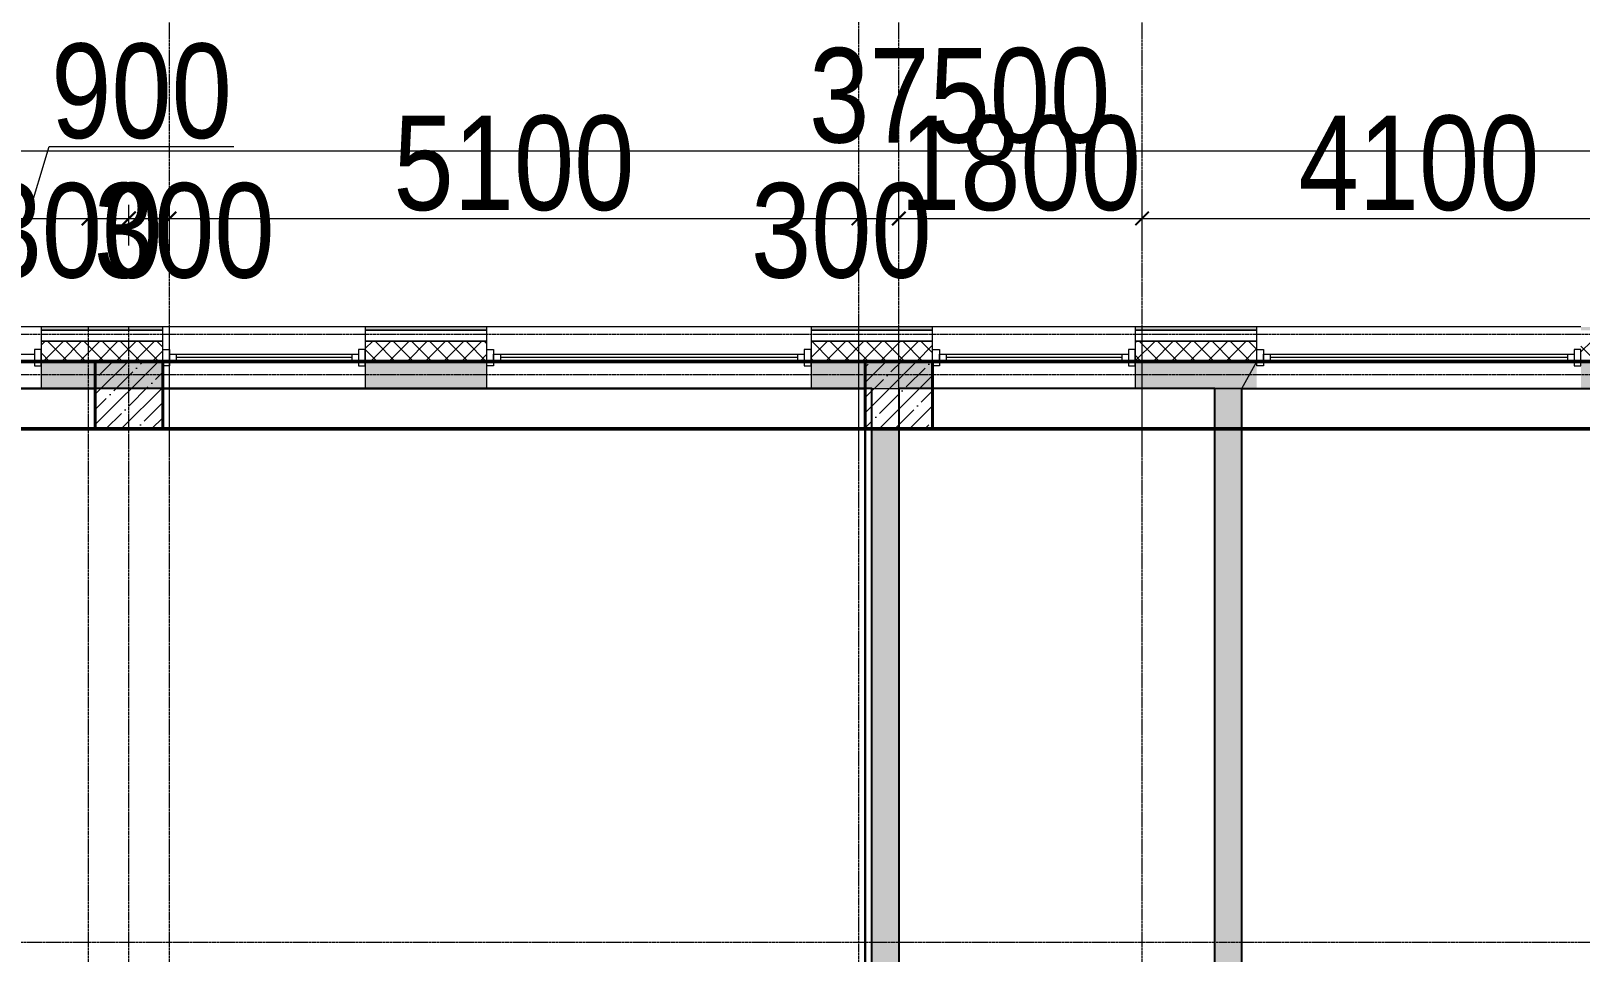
# Model space of a CAD drawing. Header units: millimetres. Extents: x -231292 to 573618, y -153144 to 564035.
# Drawn here: x 20758 to 32233, y -66124 to -59300 of the extents above; entities that cross this region are included whole.
import ezdxf

# ---------------------------------------------------------------- set-up
doc = ezdxf.new("R2010")
doc.units = ezdxf.units.MM
doc.linetypes.add('CENTER2', pattern=[28.575, 19.05, -3.175, 3.175, -3.175])
doc.linetypes.add('HIDDEN2', pattern=[4.7625, 3.175, -1.5875])
doc.layers.get('0').update_dxf_attribs({"color": 250})
doc.layers.get('Defpoints').update_dxf_attribs({"color": 250})
for name, color, linetype, lineweight in [('A-Wall_Материал_Газоблок_Контур', 250, 'Continuous', 0), ('АР_Колонны', 250, 'Continuous', 35), ('АР_Окна', 250, 'Continuous', 5), ('АР_Стены ЖБ', 250, 'Continuous', 35), ('АР_Стены ПЕНОблок', 250, 'Continuous', 20), ('АР_Тонкая', 250, 'Continuous', 5), ('АР_Утеплитель', 250, 'Continuous', 0), ('АР_Штриховка', 250, 'Continuous', 0), ('РД_Оси_100', 250, 'Continuous', 0), ('РД_Оси_размер', 250, 'Continuous', 0), ('Штриховка', 7, 'Continuous', 30)]:
    doc.layers.add(name, color=color, linetype=linetype, lineweight=lineweight)
doc.layers.add('КР_Балки-0.5', color=60, linetype='Continuous', lineweight=50, plot=False)
doc.styles.add('style1', font='ARIALN.TTF')
doc.dimstyles.new('Dim100_ареал', dxfattribs={"dimscale": 100, "dimtxt": 2.5, "dimasz": 1, "dimexe": 1, "dimexo": 1, "dimgap": 0.5, "dimtad": 1, "dimzin": 12, "dimdsep": 46, "dimtxsty": 'style1', "dimblk": 'ARCHTICK', "dimcen": 1, "dimdle": 1, "dimclrd": 256, "dimclre": 256, "dimaunit": 1, "dimadec": 0, "dimazin": 3, "dimtfac": 1, "dimtmove": 1, "dimatfit": 3, "dimldrblk": 'OPEN30', "dimfxl": 2, "dimfxlon": 1, "dimtolj": 1, "dimtzin": 0, "dimlwd": 9, "dimlwe": 9, "dimarcsym": 0})
pattern_1 = [(45, (8883.46, -162345.28), (-112.2532, 112.2532), []), (45, (8995.71, -162345.28), (-112.2532, 112.2532), [198.4375, -39.6875, 0, -39.6875])]

# ---------------------------------------------------------------- blocks, each defined once
blk = doc.blocks.new('_ArchTick')
at = {"color": 0, "linetype": 'ByBlock', "const_width": 0.15}
blk.add_lwpolyline([(-0.5, -0.5), (0.5, 0.5)], dxfattribs=at)
blk = doc.blocks.new('*D206')
at = {"layer": 'Defpoints', "color": 0, "transparency": 16777216}
for p in [(1233153, 224571), (1195653, 222571), (1233153, 222571)]:
    blk.add_point(p, dxfattribs=at)
at = {"layer": 'РД_Оси_размер', "lineweight": 9, "transparency": 16777216}
for p, q in [((1195553, 224571), (1233253, 224571)), ((1195653, 224371), (1195653, 224671)), ((1233153, 224371), (1233153, 224671))]:
    blk.add_line(p, q, dxfattribs=at)
at = {"layer": 'РД_Оси_размер', "lineweight": 9, "transparency": 16777216, "xscale": 100, "yscale": 100, "zscale": 100, "rotation": 180}
blk.add_blockref('_ArchTick', (1195653, 224571), dxfattribs=at)
at = {"layer": 'РД_Оси_размер', "lineweight": 9, "transparency": 16777216, "xscale": 100, "yscale": 100, "zscale": 100}
blk.add_blockref('_ArchTick', (1233153, 224571), dxfattribs=at)
at = {"layer": 'РД_Оси_размер', "color": 0, "transparency": 16777216, "insert": (1214403, 224978), "char_height": 700, "attachment_point": 5, "style": 'style1'}
blk.add_mtext('\\A1;37500', dxfattribs=at)
blk = doc.blocks.new('_Open30')
at = {"color": 0, "linetype": 'ByBlock', "lineweight": -2}
for p, q in [((-1, 0.27), (0, 0)), ((0, 0), (-1, -0.27)), ((0, 0), (-1, 0))]:
    blk.add_line(p, q, dxfattribs=at)
blk = doc.blocks.new('*D212')
at = {"layer": 'Defpoints', "color": 0, "transparency": 16777216}
for p in [(1207953, 224071), (1207053, 222571), (1207953, 222571)]:
    blk.add_point(p, dxfattribs=at)
at = {"layer": 'РД_Оси_размер', "lineweight": 9, "transparency": 16777216}
for p, q in [((1207503, 224071), (1207663, 224603)), ((1207663, 224603), (1209029, 224603)), ((1207053, 223871), (1207053, 224171)), ((1207953, 223871), (1207953, 224171)), ((1206953, 224071), (1208053, 224071))]:
    blk.add_line(p, q, dxfattribs=at)
at = {"layer": 'РД_Оси_размер', "lineweight": 9, "transparency": 16777216, "xscale": 100, "yscale": 100, "zscale": 100, "rotation": 180}
blk.add_blockref('_ArchTick', (1207053, 224071), dxfattribs=at)
at = {"layer": 'РД_Оси_размер', "lineweight": 9, "transparency": 16777216, "xscale": 100, "yscale": 100, "zscale": 100}
blk.add_blockref('_ArchTick', (1207953, 224071), dxfattribs=at)
at = {"layer": 'РД_Оси_размер', "color": 0, "transparency": 16777216, "insert": (1208346, 225011), "char_height": 700, "attachment_point": 5, "style": 'style1'}
blk.add_mtext('\\A1;900', dxfattribs=at)
blk = doc.blocks.new('*D213')
at = {"layer": 'Defpoints', "color": 0, "transparency": 16777216}
for p in [(1208253, 224071), (1207953, 222571), (1208253, 222571)]:
    blk.add_point(p, dxfattribs=at)
at = {"layer": 'РД_Оси_размер', "lineweight": 9, "transparency": 16777216}
for p, q in [((1207953, 223871), (1207953, 224171)), ((1208253, 223871), (1208253, 224171)), ((1207853, 224071), (1208353, 224071))]:
    blk.add_line(p, q, dxfattribs=at)
at = {"layer": 'РД_Оси_размер', "lineweight": 9, "transparency": 16777216, "xscale": 100, "yscale": 100, "zscale": 100, "rotation": 180}
blk.add_blockref('_ArchTick', (1207953, 224071), dxfattribs=at)
at = {"layer": 'РД_Оси_размер', "lineweight": 9, "transparency": 16777216, "xscale": 100, "yscale": 100, "zscale": 100}
blk.add_blockref('_ArchTick', (1208253, 224071), dxfattribs=at)
at = {"layer": 'РД_Оси_размер', "color": 0, "transparency": 16777216, "insert": (1207831, 223978), "char_height": 700, "attachment_point": 5, "style": 'style1'}
blk.add_mtext('\\A1;300', dxfattribs=at)
blk = doc.blocks.new('*D214')
at = {"layer": 'Defpoints', "color": 0, "transparency": 16777216}
for p in [(1208553, 224071), (1208253, 222571), (1208553, 222571)]:
    blk.add_point(p, dxfattribs=at)
at = {"layer": 'РД_Оси_размер', "lineweight": 9, "transparency": 16777216}
for p, q in [((1208253, 223871), (1208253, 224171)), ((1208553, 223871), (1208553, 224171)), ((1208153, 224071), (1208653, 224071))]:
    blk.add_line(p, q, dxfattribs=at)
at = {"layer": 'РД_Оси_размер', "lineweight": 9, "transparency": 16777216, "xscale": 100, "yscale": 100, "zscale": 100, "rotation": 180}
blk.add_blockref('_ArchTick', (1208253, 224071), dxfattribs=at)
at = {"layer": 'РД_Оси_размер', "lineweight": 9, "transparency": 16777216, "xscale": 100, "yscale": 100, "zscale": 100}
blk.add_blockref('_ArchTick', (1208553, 224071), dxfattribs=at)
at = {"layer": 'РД_Оси_размер', "color": 0, "transparency": 16777216, "insert": (1208662, 223978), "char_height": 700, "attachment_point": 5, "style": 'style1'}
blk.add_mtext('\\A1;300', dxfattribs=at)
blk = doc.blocks.new('*D215')
at = {"layer": 'Defpoints', "color": 0, "transparency": 16777216}
for p in [(1213653, 224071), (1208553, 222571), (1213653, 222571)]:
    blk.add_point(p, dxfattribs=at)
at = {"layer": 'РД_Оси_размер', "lineweight": 9, "transparency": 16777216}
for p, q in [((1208553, 223871), (1208553, 224171)), ((1213653, 223871), (1213653, 224171)), ((1208453, 224071), (1213753, 224071))]:
    blk.add_line(p, q, dxfattribs=at)
at = {"layer": 'РД_Оси_размер', "lineweight": 9, "transparency": 16777216, "xscale": 100, "yscale": 100, "zscale": 100, "rotation": 180}
blk.add_blockref('_ArchTick', (1208553, 224071), dxfattribs=at)
at = {"layer": 'РД_Оси_размер', "lineweight": 9, "transparency": 16777216, "xscale": 100, "yscale": 100, "zscale": 100}
blk.add_blockref('_ArchTick', (1213653, 224071), dxfattribs=at)
at = {"layer": 'РД_Оси_размер', "color": 0, "transparency": 16777216, "insert": (1211103, 224478), "char_height": 700, "attachment_point": 5, "style": 'style1'}
blk.add_mtext('\\A1;5100', dxfattribs=at)
blk = doc.blocks.new('*D216')
at = {"layer": 'Defpoints', "color": 0, "transparency": 16777216}
for p in [(1213953, 224071), (1213653, 222571), (1213953, 222571)]:
    blk.add_point(p, dxfattribs=at)
at = {"layer": 'РД_Оси_размер', "lineweight": 9, "transparency": 16777216}
for p, q in [((1213653, 223871), (1213653, 224171)), ((1213953, 223871), (1213953, 224171)), ((1213553, 224071), (1214053, 224071))]:
    blk.add_line(p, q, dxfattribs=at)
at = {"layer": 'РД_Оси_размер', "lineweight": 9, "transparency": 16777216, "xscale": 100, "yscale": 100, "zscale": 100, "rotation": 180}
blk.add_blockref('_ArchTick', (1213653, 224071), dxfattribs=at)
at = {"layer": 'РД_Оси_размер', "lineweight": 9, "transparency": 16777216, "xscale": 100, "yscale": 100, "zscale": 100}
blk.add_blockref('_ArchTick', (1213953, 224071), dxfattribs=at)
at = {"layer": 'РД_Оси_размер', "color": 0, "transparency": 16777216, "insert": (1213527, 223978), "char_height": 700, "attachment_point": 5, "style": 'style1'}
blk.add_mtext('\\A1;300', dxfattribs=at)
blk = doc.blocks.new('*D217')
at = {"layer": 'Defpoints', "color": 0, "transparency": 16777216}
for p in [(1215753, 224071), (1213953, 222571), (1215753, 222571)]:
    blk.add_point(p, dxfattribs=at)
at = {"layer": 'РД_Оси_размер', "lineweight": 9, "transparency": 16777216}
for p, q in [((1213953, 223871), (1213953, 224171)), ((1215753, 223871), (1215753, 224171)), ((1213853, 224071), (1215853, 224071))]:
    blk.add_line(p, q, dxfattribs=at)
at = {"layer": 'РД_Оси_размер', "lineweight": 9, "transparency": 16777216, "xscale": 100, "yscale": 100, "zscale": 100, "rotation": 180}
blk.add_blockref('_ArchTick', (1213953, 224071), dxfattribs=at)
at = {"layer": 'РД_Оси_размер', "lineweight": 9, "transparency": 16777216, "xscale": 100, "yscale": 100, "zscale": 100}
blk.add_blockref('_ArchTick', (1215753, 224071), dxfattribs=at)
at = {"layer": 'РД_Оси_размер', "color": 0, "transparency": 16777216, "insert": (1214853, 224478), "char_height": 700, "attachment_point": 5, "style": 'style1'}
blk.add_mtext('\\A1;1800', dxfattribs=at)
blk = doc.blocks.new('*D218')
at = {"layer": 'Defpoints', "color": 0, "transparency": 16777216}
for p in [(1219853, 224071), (1215753, 222571), (1219853, 222571)]:
    blk.add_point(p, dxfattribs=at)
at = {"layer": 'РД_Оси_размер', "lineweight": 9, "transparency": 16777216}
for p, q in [((1215753, 223871), (1215753, 224171)), ((1219853, 223871), (1219853, 224171)), ((1215653, 224071), (1219953, 224071))]:
    blk.add_line(p, q, dxfattribs=at)
at = {"layer": 'РД_Оси_размер', "lineweight": 9, "transparency": 16777216, "xscale": 100, "yscale": 100, "zscale": 100, "rotation": 180}
blk.add_blockref('_ArchTick', (1215753, 224071), dxfattribs=at)
at = {"layer": 'РД_Оси_размер', "lineweight": 9, "transparency": 16777216, "xscale": 100, "yscale": 100, "zscale": 100}
blk.add_blockref('_ArchTick', (1219853, 224071), dxfattribs=at)
at = {"layer": 'РД_Оси_размер', "color": 0, "transparency": 16777216, "insert": (1217803, 224478), "char_height": 700, "attachment_point": 5, "style": 'style1'}
blk.add_mtext('\\A1;4100', dxfattribs=at)
blk = doc.blocks.new('оси_рен')
at = {"layer": 'РД_Оси_100', "color": 251, "linetype": 'CENTER2', "true_color": 0x636466}
for p, q in [((1215752.916, 222320.175), (1215752.916, 227414.666)), ((1215752.916, 135558.25), (1215752.916, 223268.25)), ((1189697.958, 218713.25), (1241712.916, 218713.25))]:
    blk.add_line(p, q, dxfattribs=at)
for points in [[(1208552.916, 222320.175), (1208552.916, 227014.666), (1208873.083, 227415.344)], [(1213502.916, 227414.666), (1213652.916, 227014.666), (1213652.916, 222320.175)], [(1213952.916, 222320.175), (1213952.916, 227014.666), (1214102.916, 227414.666)], [(1241712.916, 223213.25), (1190197.958, 223213.25), (1189697.958, 223363.25)], [(1207952.916, 135558.25), (1207952.916, 223268.25)], [(1208252.916, 135558.25), (1208252.916, 223268.25)], [(1208552.916, 135558.25), (1208552.916, 223268.25)], [(1213652.916, 223268.25), (1213652.916, 135558.25)], [(1213952.916, 135558.25), (1213952.916, 223268.25)], [(1241712.916, 222913.25), (1190197.958, 222913.25), (1189697.958, 222763.25)]]:
    blk.add_lwpolyline(points, dxfattribs=at)
at = {"layer": 'РД_Оси_размер', "color": 251, "true_color": 0x636466}
for base, p1, p2, picture, middle in [((1233152.916, 224571.073), (1195652.916, 222571.073), (1233152.916, 222571.073), '*D206', (1214402.916, 224978.474)), ((1207952.916, 224071.073), (1207052.916, 222571.073), (1207952.916, 222571.073), '*D212', (1207712.636, 225010.875)), ((1213652.916, 224071.073), (1208552.916, 222571.073), (1213652.916, 222571.073), '*D215', (1211102.916, 224478.474)), ((1215752.916, 224071.073), (1213952.916, 222571.073), (1215752.916, 222571.073), '*D217', (1214852.916, 224478.474)), ((1219852.916, 224071.073), (1215752.916, 222571.073), (1219852.916, 222571.073), '*D218', (1217802.916, 224478.474))]:
    dim = blk.add_linear_dim(base=base, p1=p1, p2=p2, dimstyle='Dim100_ареал', override={"dimtxt": 7}, dxfattribs=at)
    dim.commit()
    dim.dimension.update_dxf_attribs({"geometry": picture, "text_midpoint": middle})
for base, p1, p2, picture, middle in [((1208252.916, 224071.073), (1207952.916, 222571.073), (1208252.916, 222571.073), '*D213', (1207831.484, 223571.073)), ((1208552.916, 224071.073), (1208252.916, 222571.073), (1208552.916, 222571.073), '*D214', (1208661.947, 223571.073)), ((1213952.916, 224071.073), (1213652.916, 222571.073), (1213952.916, 222571.073), '*D216', (1213527.43, 223571.073))]:
    dim = blk.add_linear_dim(base=base, p1=p1, p2=p2, dimstyle='Dim100_ареал', override={"dimtxt": 7}, dxfattribs=at)
    dim.commit()
    dim.dimension.update_dxf_attribs({"geometry": picture, "text_midpoint": middle, "dimtype": 160})

msp = doc.modelspace()

# ---------------------------------------------------------------- hatches: boundary and pattern name
at = {"layer": 'АР_Штриховка', "linetype": 'Continuous', "lineweight": 0, "true_color": 0x000000}
h = msp.add_hatch(dxfattribs=at)
h.set_pattern_fill('_U', color=18, style=0, pattern_type=0)
h.set_pattern_definition([(360, (8883.458, -162345.2828), (2e-14, 1), [])])
h.paths.add_polyline_path([(13183.458, -61490.283), (13183.458, -61515.283), (15433.458, -61515.283), (15433.458, -61490.283)], flags=0)
h.paths.add_polyline_path([(16533.458, -61490.283), (16533.458, -61515.283), (18433.458, -61515.283), (18433.458, -61490.283)], flags=0)
h.paths.add_polyline_path([(20833.458, -61490.283), (20833.458, -61515.283), (21733.458, -61515.283), (21733.458, -61490.283)], flags=0)
h.paths.add_polyline_path([(23233.458, -61490.283), (23233.458, -61515.283), (24133.458, -61515.283), (24133.458, -61490.283)], flags=0)
h.paths.add_polyline_path([(26533.458, -61490.283), (26533.458, -61515.283), (27433.458, -61515.283), (27433.458, -61490.283)], flags=0)
h.paths.add_polyline_path([(28933.458, -61490.283), (28933.458, -61515.283), (29833.458, -61515.283), (29833.458, -61490.283)], flags=0)
h.paths.add_polyline_path([(32233.458, -61490.283), (32233.458, -61515.283), (32783.458, -61515.283), (32783.458, -61490.283)], flags=0)
h = msp.add_hatch(dxfattribs=at)
h.set_pattern_fill('ANSI37', color=18, scale=30, style=0)
h.set_pattern_definition([(45, (8883.46, -162345.28), (-67.35192, 67.35192), []), (135, (8883.46, -162345.28), (-67.35192, -67.35192), [])])
h.paths.add_polyline_path([(13183.458, -61595.283), (13183.458, -61745.283), (15433.458, -61745.283), (15433.458, -61595.283)], flags=0)
h.paths.add_polyline_path([(16533.458, -61595.283), (16533.458, -61745.283), (18433.458, -61745.283), (18433.458, -61595.283)], flags=0)
h.paths.add_polyline_path([(20833.458, -61595.283), (20833.458, -61745.283), (21733.458, -61745.283), (21733.458, -61595.283)], flags=0)
h.paths.add_polyline_path([(23233.458, -61595.283), (23233.458, -61745.283), (24133.458, -61745.283), (24133.458, -61595.283)], flags=0)
h.paths.add_polyline_path([(26533.458, -61595.283), (26533.458, -61745.283), (27433.458, -61745.283), (27433.458, -61595.283)], flags=0)
h.paths.add_polyline_path([(28933.458, -61595.283), (28933.458, -61745.283), (29833.458, -61745.283), (29833.458, -61595.283)], flags=0)
h.paths.add_polyline_path([(32233.458, -61595.283), (32233.458, -61745.283), (32783.458, -61745.283), (32783.458, -61595.283)], flags=0)
h = msp.add_hatch(dxfattribs=at)
h.set_pattern_fill('AR-CONC', color=18, style=0)
h.set_pattern_definition([(50, (8883.46, -162345.28), (182.18467, -15.93909), [19.05, -209.55]), (355, (8883.46, -162345.28), (-35.24342, 191.05685), [15.24, -167.6406]), (100.45144, (8898.64, -162346.61), (146.94125, 175.11775), [16.19, -178.09024]), (46.1842, (8883.46, -162294.48), (271.07904, -42.04233), [28.575, -314.325]), (96.63556, (8906.05, -162297.99), (237.40413, 247.4261), [24.285, -267.1356]), (351.18415, (8883.46, -162294.48), (237.4041, 247.4261), [22.86, -251.4597]), (21, (8908.86, -162307.18), (151.6144, -102.2652), [19.05, -209.55]), (326, (8908.86, -162307.18), (61.80203, 184.18797), [15.24, -167.64]), (71.45144, (8921.5, -162315.7), (213.41642, 81.92277), [16.19, -178.08994]), (37.5, (8883.46, -162345.28), (3.088603, 84.55504), [0, -165.608, 0, -170.18, 0, -168.275]), (7.5, (8883.46, -162345.28), (66.81966, 100.180575), [0, -97.028, 0, -161.798, 0, -64.135]), (327.5, (8826.816, -162345.28), (135.590595, -5.728744), [0, -63.5, 0, -198.12, 0, -262.89]), (317.5, (8801.42, -162345.28), (148.12918, 25.42649), [0, -82.55, 0, -131.572, 0, -186.69])])
h.paths.add_polyline_path([(13183.458, -61745.283), (13183.458, -61945.283), (15433.458, -61945.283), (15433.458, -61745.283)], flags=0)
h.paths.add_polyline_path([(16533.458, -61745.283), (16533.458, -61945.283), (18433.458, -61945.283), (18433.458, -61745.283)], flags=0)
h.paths.add_polyline_path([(20833.458, -61745.283), (20833.458, -61945.283), (21733.458, -61945.283), (21733.458, -61745.283)], flags=0)
h.paths.add_polyline_path([(23233.458, -61745.283), (23233.458, -61945.283), (24133.458, -61945.283), (24133.458, -61745.283)], flags=0)
h.paths.add_polyline_path([(26533.458, -61745.283), (26533.458, -61945.283), (27433.458, -61945.283), (27433.458, -61745.283)], flags=0)
h.paths.add_polyline_path([(28933.458, -61745.283), (28933.458, -61945.283), (29833.458, -61945.283), (29833.458, -61745.283)], flags=0)
h.paths.add_polyline_path([(32233.458, -61745.283), (32233.458, -61945.283), (32783.458, -61945.283), (32783.458, -61745.283)], flags=0)
at = {"layer": 'АР_Штриховка', "linetype": 'Continuous', "lineweight": 5, "true_color": 0x000000}
h = msp.add_hatch(dxfattribs=at)
h.set_pattern_fill('ANSI35', color=18, scale=25, style=0)
h.set_pattern_definition(pattern_1)
h.paths.add_polyline_path([(21233.458, -62245.283), (21733.458, -62245.283), (21733.458, -61745.283), (21233.458, -61745.283)], flags=0)
h = msp.add_hatch(dxfattribs=at)
h.set_pattern_fill('ANSI35', color=18, scale=25, style=0)
h.set_pattern_definition(pattern_1)
h.paths.add_polyline_path([(26933.458, -62245.283), (27433.458, -62245.283), (27433.458, -61745.283), (26933.458, -61745.283)], flags=0)
at = {"layer": 'АР_Штриховка', "linetype": 'Continuous', "lineweight": 0, "true_color": 0x000000}
h = msp.add_hatch(dxfattribs=at)
h.set_pattern_fill('AR-CONC', color=18, angle=45, style=0)
h.set_pattern_definition([(95, (8883.46, -162345.28), (140.09465, 117.55338), [19.05, -209.55]), (40, (8883.46, -162345.28), (-160.01845, 110.17673), [15.24, -167.6406]), (145.45144, (8895.13, -162335.49), (-19.9238, 227.7301), [16.19, -178.09024]), (91.1842, (8847.54, -162309.36), (221.41024, 161.9534), [28.575, -314.325]), (141.63556, (8866, -162295.87), (-7.0866, 342.82676), [24.285, -267.1356]), (36.18415, (8847.54, -162309.36), (-7.0866, 342.8268), [22.86, -251.4597]), (66, (8874.48, -162300.38), (179.51998, 34.89515), [19.05, -209.55]), (11, (8874.48, -162300.38), (-86.53993, 173.9412), [15.24, -167.64]), (116.45145, (8889.44, -162297.47), (92.98005, 208.83634), [16.19, -178.08994]), (82.5, (8883.46, -162345.28), (-57.60547, 61.973414), [0, -165.608, 0, -170.18, 0, -168.275]), (52.5, (8883.46, -162345.28), (-23.58973, 118.087), [0, -97.028, 0, -161.798, 0, -64.135]), (12.5, (8843.406, -162385.335), (99.927863, 91.826196), [0, -63.5, 0, -198.12, 0, -262.89]), (2.5, (8825.45, -162403.3), (86.7639, 122.72239), [0, -82.55, 0, -131.572, 0, -186.69])])
h.paths.add_polyline_path([(29523.458, -71345.283), (29656.791, -71395.283), (29723.458, -71345.283), (29723.458, -61945.283), (29523.458, -61945.283)], flags=0)
h = msp.add_hatch(dxfattribs=at)
h.set_pattern_fill('AR-CONC', color=18, angle=-315, style=0)
h.set_pattern_definition([(95, (8883.46, -162345.28), (140.09465, 117.55338), [19.05, -209.55]), (40, (8883.46, -162345.28), (-160.01845, 110.17673), [15.24, -167.6406]), (145.45144, (8895.13, -162335.49), (-19.9238, 227.7301), [16.19, -178.09024]), (91.1842, (8847.54, -162309.36), (221.41024, 161.9534), [28.575, -314.325]), (141.63556, (8866, -162295.87), (-7.0866, 342.82676), [24.285, -267.1356]), (36.18415, (8847.54, -162309.36), (-7.0866, 342.8268), [22.86, -251.4597]), (66, (8874.48, -162300.38), (179.51998, 34.89515), [19.05, -209.55]), (11, (8874.48, -162300.38), (-86.53993, 173.9412), [15.24, -167.64]), (116.45144, (8889.44, -162297.47), (92.98005, 208.83634), [16.19, -178.08994]), (82.5, (8883.46, -162345.28), (-57.60547, 61.973414), [0, -165.608, 0, -170.18, 0, -168.275]), (52.5, (8883.46, -162345.28), (-23.58973, 118.087), [0, -97.028, 0, -161.798, 0, -64.135]), (12.5, (8843.406, -162385.335), (99.927863, 91.826196), [0, -63.5, 0, -198.12, 0, -262.89]), (2.5, (8825.45, -162403.3), (86.7639, 122.72239), [0, -82.55, 0, -131.572, 0, -186.69])])
h.paths.add_polyline_path([(27183.458, -62245.283), (26983.458, -62245.283), (26983.458, -71295.283), (27183.458, -71295.283)], flags=0)

# ---------------------------------------------------------------- linework, layer by layer
at = {"lineweight": -3}
msp.add_lwpolyline([(26983.449, -71295.303), (26983.47, -61945.303), (17983.47, -61945.283), (17983.458, -67345.283), (13183.458, -67345.272), (13183.448, -71345.272)], close=True, dxfattribs=at)
msp.add_lwpolyline([(27183.458, -71295.283), (29523.458, -71295.283), (29523.458, -61945.283), (27183.458, -61945.283)], close=True)
msp.add_lwpolyline([(32973.464, -64115.283), (32973.447, -71295.29), (29723.447, -71295.283), (29723.469, -61945.283), (32763.458, -61945.29)], dxfattribs=at)
at = {"layer": 'A-Wall_Материал_Газоблок_Контур', "color": 18, "linetype": 'Continuous', "lineweight": 0, "true_color": 0x000000}
for p, q in [((20833.458, -61490.283), (18433.458, -61490.283)), ((23233.458, -61490.283), (21733.458, -61490.283)), ((26533.458, -61490.283), (24133.458, -61490.283)), ((28933.458, -61490.283), (27433.458, -61490.283)), ((32233.458, -61490.283), (29833.458, -61490.283)), ((18433.458, -61945.283), (20833.458, -61945.283)), ((21733.458, -61945.283), (23233.458, -61945.283)), ((24133.458, -61945.283), (26533.458, -61945.283)), ((27433.458, -61945.283), (28933.458, -61945.283)), ((29723.469, -61945.283), (32233.458, -61945.289))]:
    msp.add_line(p, q, dxfattribs=at)
at = {"layer": 'АР_Колонны', "color": 18, "linetype": 'HIDDEN2', "lineweight": 25, "true_color": 0x000000}
for p, q in [((21233.458, -61745.283), (21733.458, -61745.283)), ((21233.458, -62245.283), (21233.458, -61745.283)), ((21733.458, -61745.283), (21733.458, -62245.283)), ((26933.458, -61745.283), (27433.458, -61745.283)), ((26933.458, -62245.283), (26933.458, -61745.283)), ((27433.458, -61745.283), (27433.458, -62245.283)), ((21733.458, -62245.283), (21233.458, -62245.283)), ((27433.458, -62245.283), (26933.458, -62245.283))]:
    msp.add_line(p, q, dxfattribs=at)
at = {"layer": 'АР_Колонны', "color": 18, "linetype": 'Continuous', "lineweight": 30, "true_color": 0x000000}
for p, q in [((21733.458, -61745.283), (21233.458, -61745.283)), ((21233.458, -61745.283), (21233.458, -62245.283)), ((21733.458, -62245.283), (21733.458, -61745.283)), ((27433.458, -61745.283), (26933.458, -61745.283)), ((26933.458, -61745.283), (26933.458, -62245.283)), ((27433.458, -62245.283), (27433.458, -61745.283)), ((21233.458, -62245.283), (21733.458, -62245.283)), ((26933.458, -62245.283), (27433.458, -62245.283))]:
    msp.add_line(p, q, dxfattribs=at)
at = {"layer": 'АР_Окна', "color": 18, "linetype": 'Continuous', "lineweight": 5, "true_color": 0x000000}
for p, q in [((20833.458, -61490.283), (18433.458, -61490.283)), ((23233.458, -61490.283), (21733.458, -61490.283)), ((26533.458, -61490.283), (24133.458, -61490.283)), ((28933.458, -61490.283), (27433.458, -61490.283)), ((32233.458, -61490.283), (29833.458, -61490.283)), ((21833.458, -61692.783), (21833.458, -61742.783)), ((23133.458, -61717.783), (21833.458, -61717.783)), ((23133.458, -61692.783), (23133.458, -61742.783)), ((24233.458, -61692.783), (24233.458, -61742.783)), ((26433.458, -61717.783), (24233.458, -61717.783)), ((26433.458, -61692.783), (26433.458, -61742.783)), ((27533.458, -61692.783), (27533.458, -61742.783)), ((28833.458, -61717.783), (27533.458, -61717.783)), ((28833.458, -61692.783), (28833.458, -61742.783)), ((29933.458, -61692.783), (29933.458, -61742.783)), ((32133.458, -61717.783), (29933.458, -61717.783)), ((32133.458, -61692.783), (32133.458, -61742.783)), ((20833.458, -61945.283), (18433.458, -61945.283)), ((23233.458, -61945.283), (21733.458, -61945.283)), ((26533.458, -61945.283), (24133.458, -61945.283)), ((28933.458, -61945.283), (27433.458, -61945.283)), ((32233.458, -61945.289), (29723.469, -61945.283))]:
    msp.add_line(p, q, dxfattribs=at)
for points in [[(20783.458, -61692.783), (20783.458, -61742.783), (18483.458, -61742.783), (18483.458, -61692.783)], [(20783.458, -61777.783), (20833.458, -61777.783), (20833.458, -61657.783), (20783.458, -61657.783)], [(21783.458, -61777.783), (21733.458, -61777.783), (21733.458, -61657.783), (21783.458, -61657.783)], [(23183.458, -61692.783), (23183.458, -61742.783), (21783.458, -61742.783), (21783.458, -61692.783)], [(23183.458, -61777.783), (23233.458, -61777.783), (23233.458, -61657.783), (23183.458, -61657.783)], [(24183.458, -61777.783), (24133.458, -61777.783), (24133.458, -61657.783), (24183.458, -61657.783)], [(26483.458, -61692.783), (26483.458, -61742.783), (24183.458, -61742.783), (24183.458, -61692.783)], [(26483.458, -61777.783), (26533.458, -61777.783), (26533.458, -61657.783), (26483.458, -61657.783)], [(27483.458, -61777.783), (27433.458, -61777.783), (27433.458, -61657.783), (27483.458, -61657.783)], [(28883.458, -61692.783), (28883.458, -61742.783), (27483.458, -61742.783), (27483.458, -61692.783)], [(28883.458, -61777.783), (28933.458, -61777.783), (28933.458, -61657.783), (28883.458, -61657.783)], [(29883.458, -61777.783), (29833.458, -61777.783), (29833.458, -61657.783), (29883.458, -61657.783)], [(32183.458, -61692.783), (32183.458, -61742.783), (29883.458, -61742.783), (29883.458, -61692.783)], [(32183.458, -61777.783), (32233.458, -61777.783), (32233.458, -61657.783), (32183.458, -61657.783)]]:
    msp.add_lwpolyline(points, close=True, dxfattribs=at)
at = {"layer": 'АР_Стены ЖБ', "color": 18, "linetype": 'Continuous', "lineweight": 40, "true_color": 0x000000}
for p, q in [((21733.458, -61745.283), (21233.458, -61745.283)), ((21233.458, -61745.283), (21233.458, -62245.283)), ((21733.458, -62245.283), (21733.458, -61745.283)), ((27433.458, -61745.283), (26933.458, -61745.283)), ((26933.458, -61745.283), (26933.458, -62245.283)), ((27433.458, -62245.283), (27433.458, -61745.283)), ((21233.458, -62245.283), (21733.458, -62245.283)), ((26933.458, -62245.283), (27433.458, -62245.283))]:
    msp.add_line(p, q, dxfattribs=at)
at = {"layer": 'АР_Стены ПЕНОблок', "color": 18, "linetype": 'Continuous', "lineweight": 20, "true_color": 0x000000}
for p, q in [((20833.458, -61745.283), (20833.458, -61945.283)), ((21733.458, -61745.283), (20833.458, -61745.283)), ((21733.458, -61945.283), (21733.458, -61745.283)), ((23233.458, -61745.283), (23233.458, -61945.283)), ((24133.458, -61745.283), (23233.458, -61745.283)), ((24133.458, -61945.283), (24133.458, -61745.283)), ((26533.458, -61745.283), (26533.458, -61945.283)), ((27433.458, -61745.283), (26533.458, -61745.283)), ((27433.458, -61945.283), (27433.458, -61745.283)), ((28933.458, -61745.283), (28933.458, -61945.283)), ((29833.458, -61745.283), (28933.458, -61745.283)), ((29723.469, -61945.283), (29833.469, -61745.283)), ((20833.458, -61945.283), (21733.458, -61945.283)), ((23233.458, -61945.283), (24133.458, -61945.283)), ((26533.47, -61945.303), (27433.47, -61945.303)), ((28933.458, -61945.281), (29723.469, -61945.283)), ((29723.458, -61945.283), (29523.458, -61945.283)), ((29523.458, -61945.283), (29523.458, -71345.283)), ((29723.447, -71345.283), (29723.469, -61945.283)), ((26983.449, -62245.303), (26983.449, -71295.303)), ((27183.458, -62245.283), (26983.458, -62245.283)), ((27183.458, -71295.283), (27183.458, -62245.283))]:
    msp.add_line(p, q, dxfattribs=at)
at = {"layer": 'АР_Тонкая', "color": 18, "linetype": 'Continuous', "lineweight": 5, "true_color": 0x000000}
for p, q in [((20833.458, -61490.283), (20833.458, -61515.283)), ((21733.458, -61490.283), (20833.458, -61490.283)), ((21733.458, -61515.283), (21733.458, -61490.283)), ((23233.458, -61490.283), (23233.458, -61515.283)), ((24133.458, -61490.283), (23233.458, -61490.283)), ((24133.458, -61515.283), (24133.458, -61490.283)), ((26533.458, -61490.283), (26533.458, -61515.283)), ((27433.458, -61490.283), (26533.458, -61490.283)), ((27433.458, -61515.283), (27433.458, -61490.283)), ((28933.458, -61490.283), (28933.458, -61515.283)), ((29833.458, -61490.283), (28933.458, -61490.283)), ((29833.458, -61515.283), (29833.458, -61490.283)), ((20833.458, -61515.283), (20833.458, -61595.283)), ((21733.458, -61515.283), (20833.458, -61515.283)), ((20833.458, -61515.283), (21733.458, -61515.283)), ((20833.458, -61595.283), (21733.458, -61595.283)), ((21733.458, -61595.283), (21733.458, -61515.283)), ((23233.458, -61515.283), (23233.458, -61595.283)), ((24133.458, -61515.283), (23233.458, -61515.283)), ((23233.458, -61515.283), (24133.458, -61515.283)), ((23233.458, -61595.283), (24133.458, -61595.283)), ((24133.458, -61595.283), (24133.458, -61515.283)), ((26533.458, -61515.283), (26533.458, -61595.283)), ((27433.458, -61515.283), (26533.458, -61515.283)), ((26533.458, -61515.283), (27433.458, -61515.283)), ((26533.458, -61595.283), (27433.458, -61595.283)), ((27433.458, -61595.283), (27433.458, -61515.283)), ((28933.458, -61515.283), (28933.458, -61595.283)), ((29833.458, -61515.283), (28933.458, -61515.283)), ((28933.458, -61515.283), (29833.458, -61515.283)), ((28933.458, -61595.283), (29833.458, -61595.283)), ((29833.458, -61595.283), (29833.458, -61515.283))]:
    msp.add_line(p, q, dxfattribs=at)
at = {"layer": 'АР_Утеплитель', "color": 18, "linetype": 'Continuous', "lineweight": 0, "true_color": 0x000000}
for p, q in [((20833.458, -61595.283), (20833.458, -61745.283)), ((21733.458, -61595.283), (20833.458, -61595.283)), ((21733.458, -61745.283), (21733.458, -61595.283)), ((23233.458, -61595.283), (23233.458, -61745.283)), ((24133.458, -61595.283), (23233.458, -61595.283)), ((24133.458, -61745.283), (24133.458, -61595.283)), ((26533.458, -61595.283), (26533.458, -61745.283)), ((27433.458, -61595.283), (26533.458, -61595.283)), ((27433.458, -61745.283), (27433.458, -61595.283)), ((28933.458, -61595.283), (28933.458, -61745.283)), ((29833.458, -61595.283), (28933.458, -61595.283)), ((29833.458, -61745.283), (29833.458, -61595.283)), ((20833.458, -61745.283), (21733.458, -61745.283)), ((23233.458, -61745.283), (24133.458, -61745.283)), ((26533.458, -61745.283), (27433.458, -61745.283)), ((28933.458, -61745.283), (29833.458, -61745.283))]:
    msp.add_line(p, q, dxfattribs=at)
at = {"layer": 'КР_Балки-0.5', "color": 18, "ltscale": 200, "true_color": 0x000000}
for p, q in [((13183.458, -61745.283), (32783.458, -61745.283)), ((13183.458, -61745.283), (32783.458, -61745.283)), ((32783.458, -62245.283), (13183.458, -62245.283)), ((32783.458, -62245.283), (13183.458, -62245.283))]:
    msp.add_line(p, q, dxfattribs=at)
at = {"layer": 'Штриховка'}
msp.add_lwpolyline([(13183.448, -71345.272), (13183.458, -67345.272), (17983.458, -67345.283), (17983.47, -61945.283), (21233.47, -61945.283), (21233.458, -62245.283), (21733.458, -62245.283), (21733.458, -61945.283), (26933.458, -61945.283), (26933.458, -71295.283), (26933.448, -71345.304)], close=True, dxfattribs=at)

# ---------------------------------------------------------------- block references
at = {"rotation": 359.999868838025}
msp.add_blockref('оси_рен', (-1186769.82, -284755.728), dxfattribs=at)

doc.saveas('drawing.dxf')
